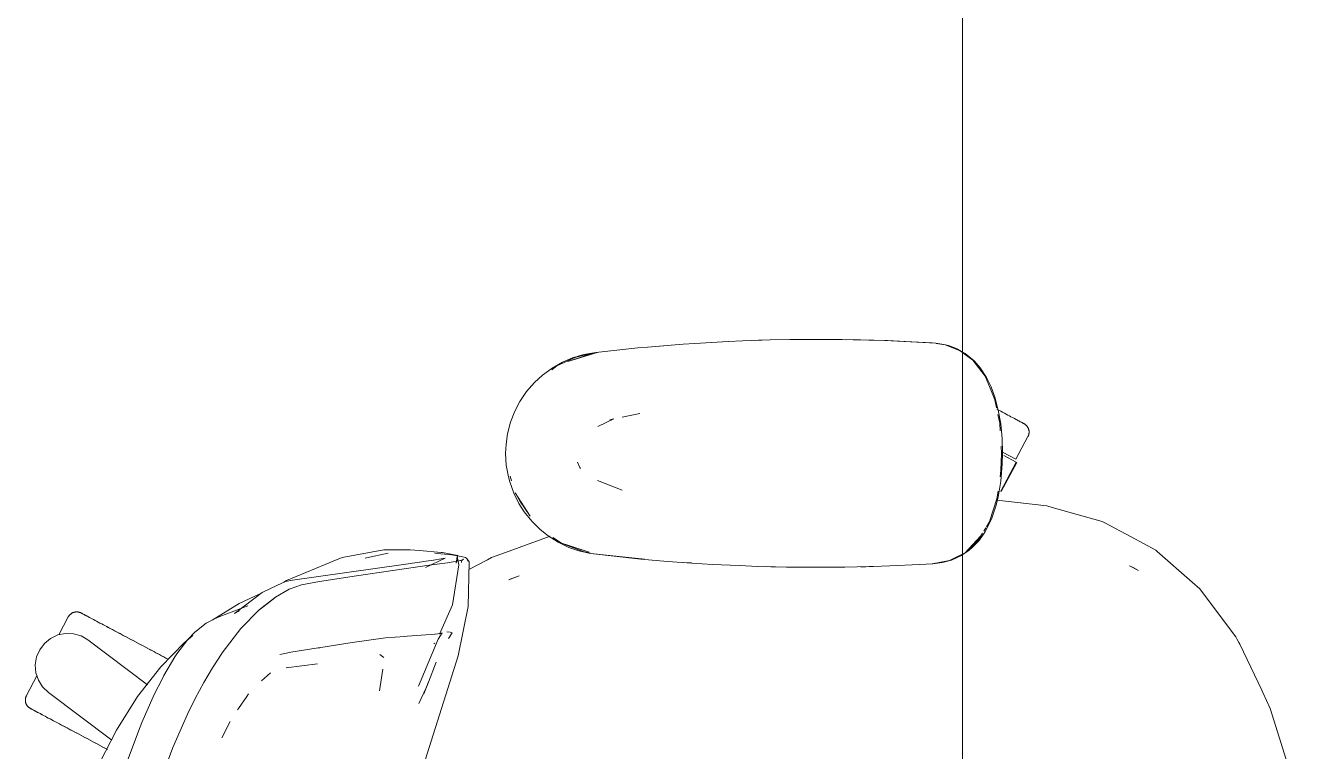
# Model space of a CAD drawing. Header units: millimetres. Extents: x 155927 to 295199, y -4084 to 97293.
# Drawn here: x 199587 to 200126, y 11480 to 11789 of the extents above; entities that cross this region are included whole.
import ezdxf

# ---------------------------------------------------------------- set-up
doc = ezdxf.new("R2010")
doc.units = ezdxf.units.MM
doc.header["$MEASUREMENT"] = 0
doc.layers.add('G-IMPT', color=8, linetype='CONTINUOUS', lineweight=9)
doc.layers.add('I-FURN', color=8, linetype='CONTINUOUS', lineweight=9)

msp = doc.modelspace()

# ---------------------------------------------------------------- linework, layer by layer
at = {"layer": 'G-IMPT'}
for p, q in [((199892.08, 11654.65), (199886.05, 11654.4)), ((199892.08, 11654.65), (199903.84, 11655.04)), ((199896.96, 11654.79), (199898.9, 11654.9)), ((199898.9, 11654.9), (199900.39, 11654.92)), ((199912.25, 11655.21), (199903.84, 11655.04)), ((199912.25, 11655.21), (199923.05, 11655.3)), ((199912.25, 11655.21), (199932.44, 11655.25)), ((199912.25, 11655.21), (199942.27, 11655.09)), ((199942.27, 11655.09), (199923.05, 11655.3)), ((199932.44, 11655.25), (199942.27, 11655.09)), ((199932.44, 11655.25), (199953.83, 11654.75)), ((199932.44, 11655.25), (199952.63, 11654.79)), ((199932.44, 11655.21), (199934.48, 11655.23)), ((199934.48, 11655.23), (199936.39, 11655.16)), ((199942.27, 11655.09), (199953.83, 11654.75)), ((199953.83, 11654.75), (199952.63, 11654.79)), ((199952.63, 11654.79), (199974.41, 11653.7)), ((199952.63, 11654.79), (199972.8, 11653.81)), ((199953.83, 11654.75), (199974.41, 11653.7)), ((199830.23, 11649.76), (199817.76, 11645.93)), ((199821.26, 11647.72), (199829.66, 11649.64)), ((199829.71, 11649.76), (199824.67, 11648.87)), ((199830.23, 11649.76), (199826.91, 11648.85)), ((199847.64, 11651.67), (199829.71, 11649.76)), ((199851.77, 11652.02), (199847.64, 11651.67)), ((199866.83, 11653.26), (199851.77, 11652.02)), ((199858.64, 11652.61), (199856.97, 11652.44)), ((199866.83, 11653.26), (199871.91, 11653.59)), ((199871.91, 11653.59), (199886.05, 11654.4)), ((199974.41, 11653.7), (199972.8, 11653.81)), ((199974.41, 11653.7), (199976.06, 11653.45)), ((199978.27, 11652.98), (199974.43, 11653.57)), ((199978.45, 11653), (199976.06, 11653.45)), ((199978.27, 11652.98), (199984.47, 11650.57)), ((199978.45, 11653), (199979.8, 11652.64)), ((199983.44, 11651.24), (199979.8, 11652.64)), ((199983.44, 11651.24), (199985.68, 11649.97)), ((199984.47, 11650.57), (199985.68, 11649.68)), ((199985.83, 11649.88), (199986.87, 11649.29)), ((199985.83, 11649.56), (199990.09, 11646.41)), ((199986.87, 11649.29), (199990.61, 11646.21)), ((199811.08, 11642.39), (199813.19, 11643.98)), ((199815.57, 11645.59), (199811.13, 11643.08)), ((199821.26, 11647.72), (199813.19, 11643.98)), ((199815.57, 11645.59), (199819.81, 11647.4)), ((199817.76, 11645.93), (199826.91, 11648.85)), ((199819.81, 11647.4), (199824.67, 11648.87)), ((199990.09, 11646.41), (199995.31, 11639.62)), ((199993.28, 11643.17), (199990.61, 11646.21)), ((199807.04, 11640.08), (199803.6, 11636.92)), ((199807.04, 11640.08), (199811.13, 11643.08)), ((199995.93, 11639.12), (199993.28, 11643.17)), ((199995.31, 11639.62), (199997.15, 11635.22)), ((199995.93, 11639.12), (199997.92, 11635.05)), ((199797.45, 11628.92), (199800.28, 11633.08)), ((199800.28, 11633.08), (199803.6, 11636.92)), ((199999.48, 11629.6), (199997.15, 11635.22)), ((199999.5, 11630.71), (199997.92, 11635.05)), ((199797.45, 11628.92), (199795.26, 11624.75)), ((199999.48, 11629.6), (200000.19, 11626.14)), ((199999.5, 11630.71), (200000.93, 11625.23)), ((199795.26, 11624.75), (199793.43, 11620.04)), ((199848.43, 11623.8), (199840.99, 11622.22)), ((200000.75, 11623.39), (200001.52, 11619.64)), ((200001.93, 11619.3), (200000.93, 11625.23)), ((199792.17, 11615.17), (199793.43, 11620.04)), ((199830.6, 11618.19), (199837.38, 11621.46)), ((199835.75, 11621), (199837.38, 11621.46)), ((200001.52, 11619.64), (200001.71, 11616.43)), ((200001.93, 11619.3), (200002.5, 11613.15)), ((199792.17, 11615.17), (199791.52, 11610.66)), ((200002.68, 11606.81), (200002.5, 11613.15)), ((199791.35, 11606.81), (199791.52, 11610.66)), ((199791.35, 11606.81), (199791.64, 11601.77)), ((200002.07, 11599.65), (200002.3, 11606.81)), ((200002.11, 11609.92), (200002.3, 11606.81)), ((200002.59, 11602.31), (200002.68, 11606.81)), ((199791.64, 11601.77), (199792.52, 11596.82)), ((199821.96, 11602.99), (199822.98, 11600.76)), ((199822.98, 11600.76), (199823.27, 11600.31)), ((200002.59, 11602.31), (200002.01, 11594.99)), ((199792.52, 11596.82), (199793.09, 11594.7)), ((199793.89, 11595.13), (199793.27, 11597.16)), ((200002.07, 11599.65), (200001.68, 11596.87)), ((199794.8, 11589.92), (199793.09, 11594.7)), ((199794.8, 11589.92), (199797.04, 11585.41)), ((199795.45, 11590.02), (199797.61, 11586.34)), ((199795.45, 11590.02), (199801.77, 11580.07)), ((199840.93, 11591.09), (199830.5, 11595.24)), ((200000.81, 11590.68), (200000.35, 11587.39)), ((200000.9, 11588.23), (200002.01, 11594.99)), ((199797.04, 11585.41), (199799.31, 11581.87)), ((199797.61, 11586.34), (199801.77, 11580.07)), ((200000.35, 11587.39), (199997.37, 11578.18)), ((199999.92, 11584.3), (200000.9, 11588.23)), ((200000.23, 11586.88), (200021.5, 11584.47)), ((199802.5, 11577.89), (199799.31, 11581.87)), ((199998.18, 11579.22), (199995.97, 11574.58)), ((199999.92, 11584.3), (199998.18, 11579.22)), ((200023.77, 11583.83), (200021.5, 11584.47)), ((200023.77, 11583.83), (200045.11, 11577.83)), ((199802.5, 11577.89), (199806.1, 11574.34)), ((199806.1, 11574.34), (199809.41, 11571.72)), ((199995.57, 11575.08), (199994.71, 11573.64)), ((199995.97, 11574.58), (199995.17, 11573.21)), ((199997.32, 11578), (199995.85, 11575.54)), ((200045.11, 11577.83), (200046.22, 11577.23)), ((200046.22, 11577.23), (200057.46, 11571.22)), ((199810.3, 11571.6), (199791.36, 11564.66)), ((199813.73, 11568.99), (199809.41, 11571.72)), ((199815.06, 11568.6), (199811.48, 11571.02)), ((199813.73, 11568.99), (199818.31, 11566.8)), ((199815.06, 11568.6), (199817.76, 11567.69)), ((199815.06, 11568.6), (199826.91, 11564.78)), ((199993.55, 11571.78), (199986.64, 11564.39)), ((199992.35, 11569.69), (199986.64, 11564.39)), ((199992.13, 11570.16), (199989.06, 11566.62)), ((199989.86, 11566.7), (199992.72, 11569.75)), ((199993.55, 11571.78), (199992.27, 11570.31)), ((199994.24, 11572.85), (199992.35, 11569.69)), ((199992.72, 11569.75), (199995.17, 11573.21)), ((200057.46, 11571.22), (200067.9, 11565.64)), ((199739.58, 11565.76), (199721.89, 11562.52)), ((199741.45, 11564.35), (199732.14, 11562.3)), ((199739.58, 11565.76), (199746.55, 11565.78)), ((199746.55, 11565.78), (199750.72, 11565.78)), ((199754.68, 11565.44), (199750.72, 11565.78)), ((199764, 11564.64), (199754.68, 11565.44)), ((199763.83, 11564.12), (199761.24, 11564.33)), ((199768.52, 11563.6), (199763.83, 11564.12)), ((199764, 11564.64), (199764.47, 11564.6)), ((199764.47, 11564.6), (199768.72, 11563.78)), ((199769.14, 11563.53), (199768.52, 11563.6)), ((199768.72, 11563.78), (199771.05, 11563.34)), ((199769.14, 11563.53), (199772.41, 11562.99)), ((199770.32, 11560.06), (199771.05, 11563.34)), ((199770.32, 11560.06), (199770.81, 11562.93)), ((199770.81, 11562.93), (199771.5, 11559.35)), ((199774.28, 11562.44), (199772.41, 11562.99)), ((199791.36, 11564.66), (199785.39, 11562.47)), ((199824.28, 11564.99), (199816.1, 11568.19)), ((199817.76, 11567.69), (199826.91, 11564.78)), ((199818.31, 11566.8), (199822.45, 11565.35)), ((199827.41, 11564.2), (199822.45, 11565.35)), ((199827.33, 11564.41), (199824.28, 11564.99)), ((199827.41, 11564.2), (199850.36, 11561.74)), ((199827.41, 11564.2), (199830.23, 11563.86)), ((199827.41, 11564.2), (199848.85, 11561.84)), ((199850.36, 11561.74), (199830.23, 11563.86)), ((199984.41, 11563.29), (199980.15, 11561.18)), ((199985.32, 11563.37), (199980.99, 11561.38)), ((199984.41, 11563.29), (199985.68, 11563.91)), ((199985.32, 11563.37), (199985.83, 11563.72)), ((199985.83, 11563.72), (199988.53, 11565.57)), ((199985.83, 11563.99), (199986.64, 11564.39)), ((199986.64, 11564.39), (199989.06, 11566.62)), ((199989.86, 11566.7), (199988.53, 11565.57)), ((200068.56, 11565.05), (200067.9, 11565.64)), ((200083.35, 11552.03), (200068.56, 11565.05)), ((199698.21, 11552.74), (199714.66, 11559.53)), ((199747.86, 11559.57), (199700.65, 11552.9)), ((199714.66, 11559.53), (199718.03, 11560.92)), ((199721.89, 11562.52), (199718.03, 11560.92)), ((199758.83, 11559.18), (199727.95, 11554.63)), ((199732.14, 11562.3), (199731.57, 11562.15)), ((199747.86, 11559.57), (199758.53, 11561.01)), ((199765.71, 11562.2), (199757.31, 11558.21)), ((199759.82, 11561.23), (199758.53, 11561.01)), ((199766.68, 11560.29), (199758.83, 11559.18)), ((199759.82, 11561.23), (199764.85, 11562.06)), ((199765.71, 11562.2), (199764.85, 11562.06)), ((199772.95, 11561.4), (199766.68, 11560.29)), ((199768.78, 11542.3), (199771.5, 11559.35)), ((199772.33, 11561.23), (199773.43, 11561.79)), ((199772.33, 11561.23), (199772.95, 11561.4)), ((199772.52, 11560.36), (199772.6, 11560.86)), ((199772.92, 11561.4), (199772.6, 11560.86)), ((199772.92, 11561.4), (199773.43, 11561.79)), ((199774.28, 11562.44), (199774.81, 11562.12)), ((199774.81, 11562.12), (199775.19, 11561.62)), ((199775.79, 11560.59), (199775.19, 11561.62)), ((199775.32, 11561), (199775.19, 11561.62)), ((199775.19, 11561.62), (199775.21, 11561.55)), ((199775.32, 11561), (199775.21, 11561.55)), ((199775.41, 11541.6), (199775.79, 11560.59)), ((199775.73, 11557.4), (199783.63, 11561.54)), ((199783.63, 11561.54), (199785.39, 11562.47)), ((199848.85, 11561.84), (199860.24, 11560.86)), ((199870.53, 11560.13), (199860.24, 11560.86)), ((199868.49, 11560.27), (199867.07, 11560.4)), ((199868.49, 11560.27), (199870.39, 11560.18)), ((199870.53, 11560.13), (199879.4, 11559.57)), ((199890.71, 11559.03), (199879.4, 11559.57)), ((199890.71, 11559.03), (199898.59, 11558.73)), ((199910.89, 11558.44), (199898.59, 11558.73)), ((199902.46, 11558.65), (199904.12, 11558.58)), ((199904.12, 11558.58), (199906.19, 11558.58)), ((199910.89, 11558.44), (199916.36, 11558.37)), ((199931.08, 11558.36), (199916.36, 11558.37)), ((199935.59, 11558.41), (199931.08, 11558.36)), ((199935.59, 11558.41), (199951.26, 11558.79)), ((199942.31, 11558.59), (199944.53, 11558.59)), ((199947.86, 11558.73), (199944.53, 11558.59)), ((199951.26, 11558.79), (199954.8, 11558.91)), ((199967.36, 11559.53), (199954.8, 11558.91)), ((199967.36, 11559.53), (199973.03, 11559.81)), ((199980.15, 11561.18), (199972.8, 11559.81)), ((199973.03, 11559.81), (199977.04, 11560.31)), ((199977.04, 11560.31), (199980.99, 11561.38)), ((200058.3, 11558.2), (200056.71, 11558.98)), ((200060.6, 11557.02), (200056.71, 11558.98)), ((200060.6, 11557.02), (200058.3, 11558.2)), ((199694.29, 11550.68), (199697.66, 11552.25)), ((199697.04, 11551.97), (199698.21, 11552.74)), ((199700.65, 11552.9), (199697.66, 11552.25)), ((199704.52, 11550.93), (199712.19, 11552.23)), ((199727.95, 11554.63), (199712.19, 11552.23)), ((199792.67, 11553.06), (199797.13, 11554.7)), ((199792.67, 11553.06), (199793.25, 11553.32)), ((199797.13, 11554.7), (199793.25, 11553.32)), ((199676.06, 11538.7), (199687.77, 11547.64)), ((199686.58, 11546.97), (199677.95, 11542.99)), ((199694.29, 11550.68), (199687.77, 11547.64)), ((199693.47, 11545.68), (199699.3, 11548.97)), ((199699.3, 11548.97), (199699.73, 11549.18)), ((199704.52, 11550.93), (199699.73, 11549.18)), ((200083.35, 11552.03), (200086.61, 11549.16)), ((200087.33, 11548.19), (200086.61, 11549.16)), ((200101.9, 11528.7), (200087.33, 11548.19)), ((199677.95, 11542.99), (199666.51, 11535.87)), ((199681.72, 11541.94), (199669.81, 11537.43)), ((199686.29, 11539.96), (199693.24, 11545.35)), ((199686.29, 11539.96), (199689.87, 11542.76)), ((199693.47, 11545.68), (199686.5, 11540.26)), ((199693.24, 11545.35), (199689.87, 11542.76)), ((199768.78, 11542.3), (199763.17, 11529.95)), ((199775.41, 11541.6), (199771.22, 11520.65)), ((199665.15, 11535.18), (199667.59, 11536.35)), ((199667.59, 11536.35), (199669.81, 11537.43)), ((199676.06, 11538.7), (199678.1, 11539.86)), ((199678.77, 11532.36), (199686.5, 11540.26)), ((199659.15, 11530.7), (199656.25, 11527.68)), ((199664.01, 11534.56), (199659.15, 11530.7)), ((199664.01, 11534.56), (199665.15, 11535.18)), ((199678.77, 11532.36), (199670.75, 11521.92)), ((199766.35, 11530.94), (199767.7, 11530.77)), ((199767.7, 11530.77), (199768.58, 11530.5)), ((199654.58, 11526.26), (199644.63, 11515.96)), ((199656.25, 11527.68), (199651.54, 11521.55)), ((199654.58, 11526.26), (199658.26, 11529.26)), ((199726.13, 11526.29), (199712.77, 11524.17)), ((199726.13, 11526.29), (199740.2, 11528.32)), ((199740.27, 11528.33), (199740.2, 11528.32)), ((199740.27, 11528.33), (199748.52, 11528.95)), ((199748.52, 11528.95), (199749.5, 11529.02)), ((199749.5, 11529.02), (199757.36, 11529.58)), ((199762.67, 11527.8), (199754.24, 11507.82)), ((199757.36, 11529.58), (199761.24, 11529.88)), ((199761.22, 11526.08), (199760.79, 11525.81)), ((199761.32, 11529.88), (199761.24, 11529.88)), ((199761.32, 11529.88), (199763.7, 11530.18)), ((199764.43, 11530.47), (199762.67, 11527.8)), ((199763.71, 11530.18), (199763.7, 11530.18)), ((199763.71, 11530.18), (199764.43, 11530.47)), ((199767.05, 11528.01), (199768.58, 11530.5)), ((199768.64, 11530.48), (199767.05, 11528.01)), ((199768.58, 11530.5), (199767.09, 11528.03)), ((199768.64, 11530.48), (199768.58, 11530.5)), ((200101.9, 11528.7), (200102.36, 11527.92)), ((200102.36, 11527.92), (200103.3, 11526.35)), ((200103.73, 11525.64), (200103.3, 11526.35)), ((200103.73, 11525.64), (200112.99, 11506)), ((199645.94, 11512.26), (199650.68, 11520.26)), ((199651.54, 11521.55), (199650.68, 11520.26)), ((199666.7, 11515.57), (199670.58, 11521.67)), ((199670.58, 11521.67), (199670.75, 11521.92)), ((199695.31, 11521.24), (199697.48, 11521.7)), ((199697.48, 11521.7), (199699.46, 11522.12)), ((199699.93, 11522.2), (199699.46, 11522.12)), ((199711.65, 11524), (199699.93, 11522.2)), ((199711.65, 11524), (199712.26, 11524.09)), ((199712.77, 11524.17), (199712.26, 11524.09)), ((199739.54, 11519.94), (199737.9, 11521.22)), ((199755.23, 11470.41), (199771.22, 11520.65)), ((199634.82, 11503.36), (199644.63, 11515.96)), ((199666.7, 11515.57), (199662.93, 11509.34)), ((199711.35, 11517.32), (199697.99, 11515.54)), ((199697.99, 11515.54), (199698.47, 11515.68)), ((199739.18, 11514.99), (199737.78, 11505.83)), ((199739.18, 11514.99), (199739.14, 11514.64)), ((199758.54, 11509.46), (199761.79, 11517.93)), ((199645.64, 11511.66), (199641.64, 11503.65)), ((199645.64, 11511.66), (199645.94, 11512.26)), ((199659.36, 11502.55), (199662.93, 11509.34)), ((199687.5, 11510.04), (199691.4, 11513.38)), ((199758.54, 11509.67), (199756.51, 11504.55)), ((199756.52, 11504.56), (199758.54, 11509.67)), ((199758.54, 11509.46), (199756.52, 11504.56)), ((199641.42, 11503.21), (199641.64, 11503.65)), ((199681.22, 11503.41), (199681.97, 11504.51)), ((199757.51, 11507.08), (199754.47, 11500.37)), ((200112.99, 11506), (200113.42, 11505.08)), ((200116.61, 11498.32), (200113.42, 11505.08)), ((199625.85, 11489.07), (199634.82, 11503.36)), ((199641.42, 11503.21), (199636.64, 11492.25)), ((199659.36, 11502.55), (199655.97, 11495.82)), ((199677.73, 11498.27), (199677.33, 11497.7)), ((199681.22, 11503.41), (199677.73, 11498.27)), ((200116.61, 11498.32), (200121.94, 11481.04)), ((199649.79, 11481.6), (199655.97, 11495.82)), ((199618.75, 11475.29), (199625.85, 11489.07)), ((199629.56, 11473.5), (199635.16, 11488.57)), ((199636.64, 11492.25), (199635.16, 11488.57)), ((199674.2, 11492.8), (199670.65, 11485.83)), ((199644.33, 11466.72), (199649.79, 11481.6)), ((200121.94, 11481.04), (200126.13, 11467.44))]:
    msp.add_line(p, q, dxfattribs=at)
at = {"layer": 'I-FURN'}
for p, q in [((199985.68, 12084.61), (199985.68, 10684.61)), ((199985.68, 10684.61), (199985.68, 12084.61)), ((200001.16, 11625.11), (200000.33, 11625.56)), ((200001.97, 11624.68), (200001.16, 11625.11)), ((200002.76, 11624.26), (200001.97, 11624.68)), ((200003.52, 11623.86), (200002.76, 11624.26)), ((200004.26, 11623.47), (200003.52, 11623.86)), ((200004.96, 11623.09), (200004.26, 11623.47)), ((200005.64, 11622.73), (200004.96, 11623.09)), ((200006.29, 11622.39), (200005.64, 11622.73)), ((200006.91, 11622.06), (200006.29, 11622.39)), ((200007.49, 11621.75), (200006.91, 11622.06)), ((200007.18, 11621.91), (200007.75, 11621.61)), ((200008.04, 11621.45), (200007.49, 11621.75)), ((200007.75, 11621.61), (200008.28, 11621.33)), ((200008.56, 11621.18), (200008.04, 11621.45)), ((200008.28, 11621.33), (200008.78, 11621.06)), ((200009.04, 11620.92), (200008.56, 11621.18)), ((200008.78, 11621.06), (200009.25, 11620.81)), ((200009.49, 11620.69), (200009.04, 11620.92)), ((200009.25, 11620.81), (200009.68, 11620.58)), ((200009.9, 11620.47), (200009.49, 11620.69)), ((200009.68, 11620.58), (200010.07, 11620.37)), ((200010.27, 11620.27), (200009.9, 11620.47)), ((200010.07, 11620.37), (200010.43, 11620.18)), ((200010.6, 11620.09), (200010.27, 11620.27)), ((200010.43, 11620.18), (200010.75, 11620.02)), ((200010.9, 11619.93), (200010.6, 11620.09)), ((200010.75, 11620.02), (200011.03, 11619.87)), ((200011.16, 11619.8), (200010.9, 11619.93)), ((200011.03, 11619.87), (200011.27, 11619.74)), ((200011.38, 11619.68), (200011.16, 11619.8)), ((200011.27, 11619.74), (200011.47, 11619.63)), ((200011.56, 11619.58), (200011.38, 11619.68)), ((200011.47, 11619.63), (200011.63, 11619.55)), ((200011.7, 11619.51), (200011.56, 11619.58)), ((200011.63, 11619.55), (200011.75, 11619.48)), ((200011.8, 11619.46), (200011.7, 11619.51)), ((200011.75, 11619.48), (200011.83, 11619.44)), ((200011.86, 11619.42), (200011.8, 11619.46)), ((200011.83, 11619.44), (200011.87, 11619.42)), ((200011.88, 11619.41), (200011.86, 11619.42)), ((200011.87, 11619.42), (200011.88, 11619.41)), ((200011.88, 11619.41), (200012.02, 11619.33)), ((200012.02, 11619.33), (200012.16, 11619.25)), ((200012.16, 11619.25), (200012.29, 11619.16)), ((200012.29, 11619.16), (200012.42, 11619.07)), ((200012.42, 11619.07), (200012.55, 11618.97)), ((200012.55, 11618.97), (200012.67, 11618.86)), ((200012.67, 11618.86), (200012.79, 11618.75)), ((200012.79, 11618.75), (200012.9, 11618.64)), ((200012.9, 11618.64), (200013.01, 11618.52)), ((200013.01, 11618.52), (200013.12, 11618.39)), ((200013.12, 11618.39), (200013.22, 11618.27)), ((200013.22, 11618.27), (200013.31, 11618.14)), ((200013.31, 11618.14), (200013.4, 11618)), ((200013.4, 11618), (200013.48, 11617.86)), ((200013.48, 11617.86), (200013.56, 11617.72)), ((200013.56, 11617.72), (200013.63, 11617.58)), ((200013.63, 11617.58), (200013.7, 11617.43)), ((200013.7, 11617.43), (200013.76, 11617.28)), ((200013.76, 11617.28), (200013.81, 11617.13)), ((200013.81, 11617.13), (200013.86, 11616.98)), ((200013.86, 11616.98), (200013.9, 11616.82)), ((200008.4, 11604.28), (200013.55, 11613.96)), ((200013.57, 11614), (200013.55, 11613.96)), ((200013.64, 11614.14), (200013.57, 11614)), ((200013.7, 11614.29), (200013.64, 11614.14)), ((200013.76, 11614.44), (200013.7, 11614.29)), ((200013.82, 11614.59), (200013.76, 11614.44)), ((200013.86, 11614.75), (200013.82, 11614.59)), ((200013.91, 11614.9), (200013.86, 11614.75)), ((200013.9, 11616.82), (200013.94, 11616.66)), ((200013.94, 11615.06), (200013.91, 11614.9)), ((200013.94, 11616.66), (200013.97, 11616.5)), ((200013.97, 11615.22), (200013.94, 11615.06)), ((200013.97, 11616.5), (200013.99, 11616.34)), ((200013.99, 11615.38), (200013.97, 11615.22)), ((200013.99, 11616.34), (200014.01, 11616.18)), ((200014.01, 11615.54), (200013.99, 11615.38)), ((200014.01, 11616.18), (200014.02, 11616.02)), ((200014.02, 11615.7), (200014.01, 11615.54)), ((200014.02, 11616.02), (200014.02, 11615.86)), ((200014.02, 11615.86), (200014.02, 11615.7)), ((200002.77, 11607.27), (200008.4, 11604.28)), ((200008.58, 11603.05), (200002.01, 11590.68)), ((200002.18, 11590.59), (200008.75, 11602.95)), ((200003.29, 11605.86), (200008.58, 11603.05)), ((200002.01, 11590.68), (200001.91, 11590.73)), ((199605.35, 11537.23), (199601.32, 11529.64)), ((199605.35, 11537.23), (199605.43, 11537.37)), ((199605.43, 11537.37), (199605.51, 11537.5)), ((199605.51, 11537.5), (199605.6, 11537.64)), ((199605.6, 11537.64), (199605.7, 11537.77)), ((199605.7, 11537.77), (199605.8, 11537.89)), ((199605.8, 11537.89), (199605.9, 11538.02)), ((199605.9, 11538.02), (199606.01, 11538.13)), ((199606.01, 11538.13), (199606.12, 11538.25)), ((199606.12, 11538.25), (199606.24, 11538.36)), ((199606.24, 11538.36), (199606.37, 11538.46)), ((199606.37, 11538.46), (199606.49, 11538.56)), ((199606.49, 11538.56), (199606.62, 11538.65)), ((199606.62, 11538.65), (199606.76, 11538.74)), ((199606.76, 11538.74), (199606.9, 11538.83)), ((199606.9, 11538.83), (199607.04, 11538.9)), ((199607.04, 11538.9), (199607.18, 11538.98)), ((199607.18, 11538.98), (199607.33, 11539.04)), ((199607.33, 11539.04), (199607.48, 11539.1)), ((199607.48, 11539.1), (199607.63, 11539.16)), ((199607.63, 11539.16), (199607.79, 11539.2)), ((199607.79, 11539.2), (199607.94, 11539.25)), ((199607.94, 11539.25), (199608.1, 11539.28)), ((199608.1, 11539.28), (199608.26, 11539.31)), ((199608.26, 11539.31), (199608.42, 11539.33)), ((199608.42, 11539.33), (199608.58, 11539.35)), ((199608.58, 11539.35), (199608.74, 11539.36)), ((199608.74, 11539.36), (199608.9, 11539.36)), ((199608.9, 11539.36), (199609.06, 11539.36)), ((199609.06, 11539.36), (199609.22, 11539.35)), ((199609.22, 11539.35), (199609.38, 11539.34)), ((199609.38, 11539.34), (199609.54, 11539.31)), ((199609.54, 11539.31), (199609.7, 11539.28)), ((199609.7, 11539.28), (199609.86, 11539.25)), ((199609.86, 11539.25), (199610.01, 11539.21)), ((199610.01, 11539.21), (199610.17, 11539.16)), ((199610.17, 11539.16), (199610.32, 11539.11)), ((199610.32, 11539.11), (199610.47, 11539.05)), ((199610.47, 11539.05), (199610.62, 11538.98)), ((199610.62, 11538.98), (199610.76, 11538.91)), ((199610.76, 11538.91), (199610.8, 11538.89)), ((199610.8, 11538.89), (199610.82, 11538.88)), ((199610.81, 11538.89), (199610.8, 11538.89)), ((199610.85, 11538.87), (199610.81, 11538.89)), ((199610.82, 11538.88), (199610.88, 11538.85)), ((199610.93, 11538.82), (199610.85, 11538.87)), ((199610.88, 11538.85), (199610.98, 11538.8)), ((199611.05, 11538.76), (199610.93, 11538.82)), ((199610.98, 11538.8), (199611.12, 11538.72)), ((199611.21, 11538.67), (199611.05, 11538.76)), ((199611.12, 11538.72), (199611.3, 11538.63)), ((199611.41, 11538.56), (199611.21, 11538.67)), ((199611.3, 11538.63), (199611.52, 11538.51)), ((199611.65, 11538.44), (199611.41, 11538.56)), ((199611.52, 11538.51), (199611.78, 11538.37)), ((199611.93, 11538.29), (199611.65, 11538.44)), ((199611.78, 11538.37), (199612.08, 11538.21)), ((199612.25, 11538.12), (199611.93, 11538.29)), ((199612.08, 11538.21), (199612.41, 11538.03)), ((199612.61, 11537.93), (199612.25, 11538.12)), ((199612.41, 11538.03), (199612.78, 11537.84)), ((199613, 11537.72), (199612.61, 11537.93)), ((199612.78, 11537.84), (199613.19, 11537.62)), ((199613.43, 11537.49), (199613, 11537.72)), ((199613.19, 11537.62), (199613.64, 11537.38)), ((199613.9, 11537.25), (199613.43, 11537.49)), ((199613.64, 11537.38), (199614.12, 11537.12)), ((199614.4, 11536.98), (199613.9, 11537.25)), ((199614.12, 11537.12), (199614.64, 11536.85)), ((199614.93, 11536.69), (199614.4, 11536.98)), ((199614.64, 11536.85), (199615.19, 11536.56)), ((199615.5, 11536.39), (199614.93, 11536.69)), ((199615.19, 11536.56), (199615.77, 11536.25)), ((199616.1, 11536.07), (199615.5, 11536.39)), ((199616.74, 11535.73), (199616.1, 11536.07)), ((199617.4, 11535.38), (199616.74, 11535.73)), ((199618.09, 11535.01), (199617.4, 11535.38)), ((199618.82, 11534.63), (199618.09, 11535.01)), ((199619.57, 11534.23), (199618.82, 11534.63)), ((199620.34, 11533.82), (199619.57, 11534.23)), ((199621.14, 11533.39), (199620.34, 11533.82)), ((199621.97, 11532.95), (199621.14, 11533.39)), ((199621.52, 11533.19), (199622.36, 11532.75)), ((199622.82, 11532.5), (199621.97, 11532.95)), ((199622.36, 11532.75), (199623.21, 11532.29)), ((199623.68, 11532.04), (199622.82, 11532.5)), ((199623.21, 11532.29), (199624.09, 11531.83)), ((199624.57, 11531.57), (199623.68, 11532.04)), ((199624.09, 11531.83), (199624.99, 11531.35)), ((199625.48, 11531.09), (199624.57, 11531.57)), ((199624.99, 11531.35), (199625.9, 11530.86)), ((199626.4, 11530.6), (199625.48, 11531.09)), ((199625.9, 11530.86), (199626.83, 11530.37)), ((199627.34, 11530.1), (199626.4, 11530.6)), ((199593.16, 11523.28), (199595.19, 11525.98)), ((199595.19, 11525.98), (199597.81, 11528.11)), ((199597.81, 11528.11), (199600.86, 11529.55)), ((199600.86, 11529.55), (199604.17, 11530.22)), ((199604.17, 11530.22), (199607.54, 11530.08)), ((199607.54, 11530.08), (199610.78, 11529.14)), ((199610.78, 11529.14), (199613.69, 11527.45)), ((199613.69, 11527.45), (199639.01, 11508.37)), ((199626.83, 11530.37), (199627.77, 11529.87)), ((199628.29, 11529.59), (199627.34, 11530.1)), ((199627.77, 11529.87), (199628.73, 11529.36)), ((199629.25, 11529.08), (199628.29, 11529.59)), ((199628.73, 11529.36), (199629.7, 11528.84)), ((199630.23, 11528.56), (199629.25, 11529.08)), ((199629.7, 11528.84), (199630.68, 11528.32)), ((199631.21, 11528.04), (199630.23, 11528.56)), ((199630.68, 11528.32), (199631.66, 11527.8)), ((199632.2, 11527.51), (199631.21, 11528.04)), ((199631.66, 11527.8), (199632.66, 11527.27)), ((199633.2, 11526.98), (199632.2, 11527.51)), ((199632.66, 11527.27), (199633.66, 11526.74)), ((199634.2, 11526.45), (199633.2, 11526.98)), ((199633.66, 11526.74), (199634.66, 11526.2)), ((199635.2, 11525.92), (199634.2, 11526.45)), ((199634.66, 11526.2), (199635.67, 11525.67)), ((199636.21, 11525.38), (199635.2, 11525.92)), ((199635.67, 11525.67), (199636.67, 11525.14)), ((199637.21, 11524.85), (199636.21, 11525.38)), ((199591.29, 11516.85), (199591.84, 11520.18)), ((199591.84, 11520.18), (199593.16, 11523.28)), ((199636.67, 11525.14), (199637.68, 11524.6)), ((199638.22, 11524.31), (199637.21, 11524.85)), ((199637.68, 11524.6), (199638.68, 11524.07)), ((199639.22, 11523.78), (199638.22, 11524.31)), ((199638.68, 11524.07), (199639.67, 11523.54)), ((199640.21, 11523.25), (199639.22, 11523.78)), ((199639.67, 11523.54), (199640.66, 11523.01)), ((199641.2, 11522.73), (199640.21, 11523.25)), ((199640.66, 11523.01), (199641.65, 11522.49)), ((199642.18, 11522.21), (199641.2, 11522.73)), ((199641.65, 11522.49), (199642.62, 11521.97)), ((199643.14, 11521.69), (199642.18, 11522.21)), ((199642.62, 11521.97), (199643.59, 11521.46)), ((199644.1, 11521.18), (199643.14, 11521.69)), ((199643.59, 11521.46), (199644.54, 11520.95)), ((199645.05, 11520.68), (199644.1, 11521.18)), ((199644.54, 11520.95), (199645.48, 11520.45)), ((199645.98, 11520.19), (199645.05, 11520.68)), ((199645.48, 11520.45), (199646.4, 11519.96)), ((199646.89, 11519.7), (199645.98, 11520.19)), ((199646.4, 11519.96), (199647.3, 11519.48)), ((199591.56, 11513.49), (199591.29, 11516.85)), ((199647.78, 11519.23), (199646.89, 11519.7)), ((199592.01, 11512.14), (199587.54, 11503.73)), ((199592.62, 11510.29), (199591.56, 11513.49)), ((199594.42, 11507.44), (199592.62, 11510.29)), ((199587.45, 11503.54), (199587.52, 11503.69)), ((199587.52, 11503.69), (199587.54, 11503.73)), ((199596.85, 11505.1), (199594.42, 11507.44)), ((199623.8, 11484.79), (199596.85, 11505.1)), ((199587.07, 11501.99), (199587.08, 11502.15)), ((199587.07, 11501.83), (199587.07, 11501.99)), ((199587.07, 11501.66), (199587.07, 11501.83)), ((199587.08, 11501.5), (199587.07, 11501.66)), ((199587.08, 11502.15), (199587.09, 11502.31)), ((199587.1, 11501.34), (199587.08, 11501.5)), ((199587.09, 11502.31), (199587.12, 11502.47)), ((199587.12, 11501.18), (199587.1, 11501.34)), ((199587.12, 11502.47), (199587.14, 11502.63)), ((199587.15, 11501.03), (199587.12, 11501.18)), ((199587.14, 11502.63), (199587.18, 11502.78)), ((199587.18, 11500.87), (199587.15, 11501.03)), ((199587.18, 11502.78), (199587.22, 11502.94)), ((199587.23, 11500.71), (199587.18, 11500.87)), ((199587.22, 11502.94), (199587.27, 11503.09)), ((199587.27, 11500.56), (199587.23, 11500.71)), ((199587.27, 11503.09), (199587.32, 11503.25)), ((199587.33, 11500.41), (199587.27, 11500.56)), ((199587.32, 11503.25), (199587.38, 11503.4)), ((199587.39, 11500.26), (199587.33, 11500.41)), ((199587.38, 11503.4), (199587.45, 11503.54)), ((199587.45, 11500.11), (199587.39, 11500.26)), ((199587.53, 11499.97), (199587.45, 11500.11)), ((199587.6, 11499.82), (199587.53, 11499.97)), ((199587.69, 11499.69), (199587.6, 11499.82)), ((199587.77, 11499.55), (199587.69, 11499.69)), ((199587.87, 11499.42), (199587.77, 11499.55)), ((199587.97, 11499.29), (199587.87, 11499.42)), ((199588.07, 11499.17), (199587.97, 11499.29)), ((199588.18, 11499.05), (199588.07, 11499.17)), ((199588.29, 11498.94), (199588.18, 11499.05)), ((199588.41, 11498.83), (199588.29, 11498.94)), ((199588.53, 11498.72), (199588.41, 11498.83)), ((199588.66, 11498.62), (199588.53, 11498.72)), ((199588.79, 11498.53), (199588.66, 11498.62)), ((199588.93, 11498.44), (199588.79, 11498.53)), ((199589.06, 11498.35), (199588.93, 11498.44)), ((199589.2, 11498.28), (199589.06, 11498.35)), ((199589.21, 11498.27), (199589.2, 11498.28)), ((199589.2, 11498.28), (199589.22, 11498.27)), ((199589.25, 11498.25), (199589.21, 11498.27)), ((199589.22, 11498.27), (199589.28, 11498.23)), ((199589.33, 11498.21), (199589.25, 11498.25)), ((199589.28, 11498.23), (199589.38, 11498.18)), ((199589.46, 11498.14), (199589.33, 11498.21)), ((199589.38, 11498.18), (199589.53, 11498.11)), ((199589.62, 11498.06), (199589.46, 11498.14)), ((199589.53, 11498.11), (199589.71, 11498.01)), ((199589.82, 11497.95), (199589.62, 11498.06)), ((199589.71, 11498.01), (199589.92, 11497.89)), ((199590.06, 11497.82), (199589.82, 11497.95)), ((199589.92, 11497.89), (199590.18, 11497.76)), ((199590.34, 11497.67), (199590.06, 11497.82)), ((199590.18, 11497.76), (199590.48, 11497.6)), ((199590.66, 11497.5), (199590.34, 11497.67)), ((199590.48, 11497.6), (199590.82, 11497.42)), ((199591.01, 11497.31), (199590.66, 11497.5)), ((199590.82, 11497.42), (199591.19, 11497.22)), ((199591.41, 11497.11), (199591.01, 11497.31)), ((199591.19, 11497.22), (199591.6, 11497)), ((199591.83, 11496.88), (199591.41, 11497.11)), ((199591.6, 11497), (199592.04, 11496.77)), ((199592.3, 11496.63), (199591.83, 11496.88)), ((199592.04, 11496.77), (199592.53, 11496.51)), ((199592.8, 11496.36), (199592.3, 11496.63)), ((199592.53, 11496.51), (199593.04, 11496.23)), ((199593.34, 11496.08), (199592.8, 11496.36)), ((199593.04, 11496.23), (199593.59, 11495.94)), ((199593.91, 11495.78), (199593.34, 11496.08)), ((199593.59, 11495.94), (199594.18, 11495.63)), ((199594.18, 11495.63), (199594.8, 11495.3)), ((199594.8, 11495.3), (199595.44, 11494.96)), ((199595.44, 11494.96), (199596.12, 11494.6)), ((199596.12, 11494.6), (199596.83, 11494.22)), ((199596.83, 11494.22), (199597.56, 11493.83)), ((199597.56, 11493.83), (199598.33, 11493.43)), ((199598.33, 11493.43), (199599.11, 11493.01)), ((199599.11, 11493.01), (199599.92, 11492.58)), ((199599.92, 11492.58), (199600.76, 11492.13)), ((199600.76, 11492.13), (199601.62, 11491.68)), ((199601.62, 11491.68), (199602.49, 11491.21)), ((199602.49, 11491.21), (199603.39, 11490.73)), ((199603.88, 11490.47), (199602.97, 11490.95)), ((199603.39, 11490.73), (199604.3, 11490.25)), ((199604.8, 11489.98), (199603.88, 11490.47)), ((199604.3, 11490.25), (199605.23, 11489.75)), ((199605.74, 11489.48), (199604.8, 11489.98)), ((199605.23, 11489.75), (199606.18, 11489.25)), ((199606.69, 11488.98), (199605.74, 11489.48)), ((199606.18, 11489.25), (199607.13, 11488.74)), ((199607.66, 11488.47), (199606.69, 11488.98)), ((199607.13, 11488.74), (199608.1, 11488.23)), ((199608.63, 11487.95), (199607.66, 11488.47)), ((199608.1, 11488.23), (199609.08, 11487.71)), ((199609.61, 11487.42), (199608.63, 11487.95)), ((199609.08, 11487.71), (199610.07, 11487.18)), ((199610.6, 11486.9), (199609.61, 11487.42)), ((199610.07, 11487.18), (199611.06, 11486.65)), ((199611.6, 11486.37), (199610.6, 11486.9)), ((199611.06, 11486.65), (199612.06, 11486.12)), ((199612.6, 11485.83), (199611.6, 11486.37)), ((199612.06, 11486.12), (199613.06, 11485.59)), ((199613.61, 11485.3), (199612.6, 11485.83)), ((199613.06, 11485.59), (199614.07, 11485.05)), ((199614.61, 11484.77), (199613.61, 11485.3)), ((199614.07, 11485.05), (199615.08, 11484.52)), ((199615.62, 11484.23), (199614.61, 11484.77)), ((199615.08, 11484.52), (199616.08, 11483.99)), ((199616.62, 11483.7), (199615.62, 11484.23)), ((199616.08, 11483.99), (199617.08, 11483.45)), ((199617.62, 11483.17), (199616.62, 11483.7)), ((199617.08, 11483.45), (199618.08, 11482.92)), ((199618.61, 11482.64), (199617.62, 11483.17)), ((199618.08, 11482.92), (199619.07, 11482.4)), ((199619.6, 11482.11), (199618.61, 11482.64)), ((199619.07, 11482.4), (199620.05, 11481.87)), ((199620.58, 11481.59), (199619.6, 11482.11)), ((199620.05, 11481.87), (199621.03, 11481.36)), ((199621.55, 11481.08), (199620.58, 11481.59)), ((199621.03, 11481.36), (199621.99, 11480.84))]:
    msp.add_line(p, q, dxfattribs=at)

doc.saveas('drawing.dxf')
